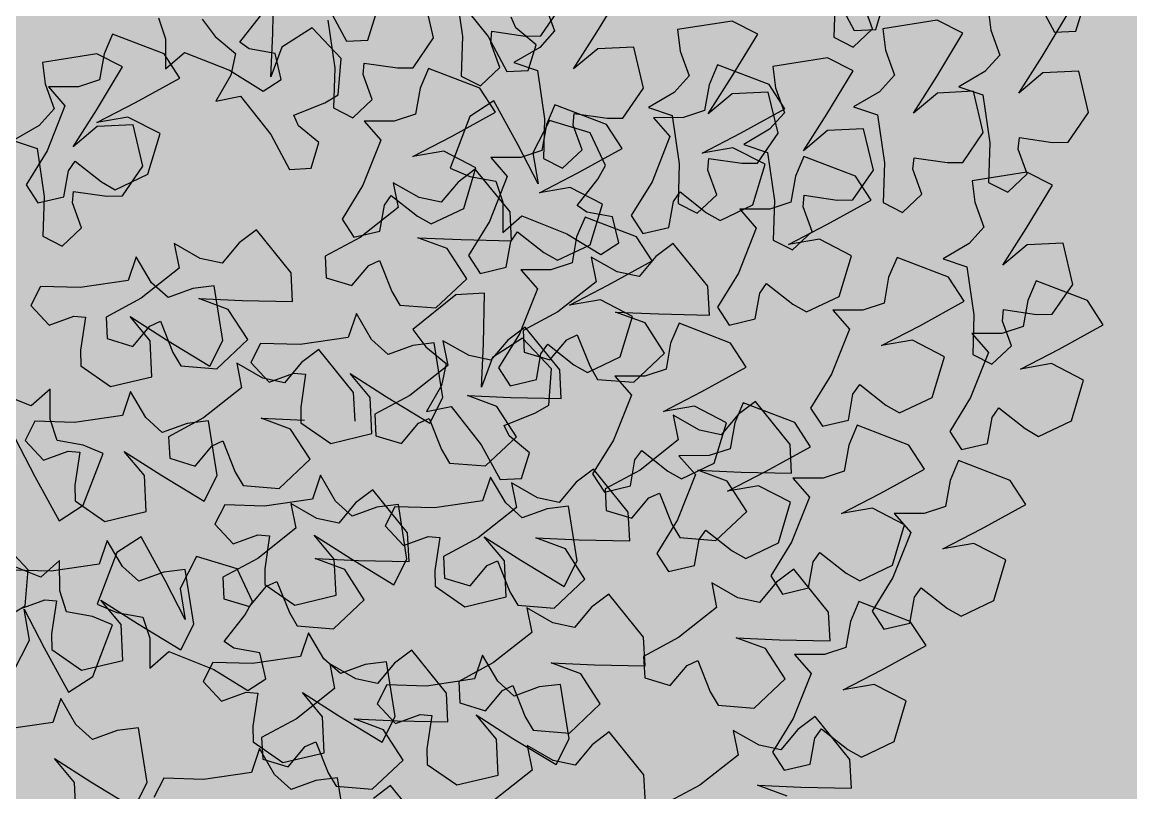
# Model space of a CAD drawing. Header units: millimetres. Extents: x 441061 to 442903, y 4515148 to 4515613.
# Drawn here: x 441838.937 to 441840.905, y 4515568.312 to 4515569.68 of the extents above; entities that cross this region are included whole.
import ezdxf

# ---------------------------------------------------------------- set-up
doc = ezdxf.new("R2010")
doc.units = ezdxf.units.MM
doc.layers.add('01_cesped', color=7, linetype='Continuous', true_color=0x659a66)
doc.layers.add('01_cipres', color=7, linetype='Continuous')
doc.layers.add('ARBOLES2', color=98, linetype='Continuous')

# ---------------------------------------------------------------- blocks, each defined once
blk = doc.blocks.new('A$C7D532128')
at = {"layer": 'ARBOLES2'}
for p, q in [((0.59973, 1.39411), (0.60654, 1.35109)), ((0.81258, 1.38327), (0.81397, 1.35487)), ((0.76688, 1.3749), (0.75657, 1.35466)), ((0.801, 1.35423), (0.76688, 1.3749)), ((0.7436, 1.35146), (0.7513, 1.36658)), ((0.51221, 1.35663), (0.47966, 1.34896)), ((0.53577, 1.34046), (0.51221, 1.35663)), ((0.62346, 1.35317), (0.64301, 1.36028)), ((0.64301, 1.36028), (0.65611, 1.34855)), ((0.47966, 1.34896), (0.48106, 1.32056)), ((0.60654, 1.35109), (0.62346, 1.35317)), ((0.65611, 1.34855), (0.66803, 1.32805)), ((0.67439, 1.34686), (0.71228, 1.35239)), ((0.71228, 1.35239), (0.7436, 1.35146)), ((0.75657, 1.35466), (0.76338, 1.31164)), ((0.82984, 1.33581), (0.801, 1.35423)), ((0.81397, 1.35487), (0.82984, 1.33581)), ((0.2335, 1.34035), (0.22988, 1.31987)), ((0.25406, 1.34515), (0.2335, 1.34035)), ((0.26331, 1.33092), (0.25406, 1.34515)), ((0.43397, 1.34059), (0.42366, 1.32035)), ((0.46809, 1.31992), (0.43397, 1.34059)), ((0.53589, 1.32809), (0.53577, 1.34046)), ((0.64949, 1.33898), (0.61693, 1.33131)), ((0.67304, 1.3228), (0.64949, 1.33898)), ((0.66803, 1.32805), (0.67439, 1.34686)), ((0.19308, 1.3348), (0.1673, 1.32249)), ((0.20386, 1.32873), (0.19308, 1.3348)), ((0.24684, 1.30427), (0.26331, 1.33092)), ((0.61693, 1.33131), (0.61833, 1.30291)), ((0.1673, 1.32249), (0.15766, 1.29046)), ((0.22458, 1.31237), (0.20386, 1.32873)), ((0.53209, 1.30197), (0.53589, 1.32809)), ((0.57124, 1.32294), (0.56093, 1.3027)), ((0.60536, 1.30227), (0.57124, 1.32294)), ((0.67317, 1.31044), (0.67304, 1.3228)), ((0.22988, 1.31987), (0.22458, 1.31237)), ((0.42366, 1.32035), (0.43046, 1.27733)), ((0.49692, 1.3015), (0.46809, 1.31992)), ((0.48106, 1.32056), (0.49692, 1.3015)), ((0.76338, 1.31164), (0.7803, 1.31372)), ((0.7803, 1.31372), (0.79985, 1.32083)), ((0.79985, 1.32083), (0.81295, 1.3091)), ((0.83123, 1.30741), (0.86912, 1.31294)), ((0.23269, 1.26869), (0.24684, 1.30427)), ((0.56079, 1.30823), (0.54123, 1.30112)), ((0.57522, 1.29282), (0.56079, 1.30823)), ((0.66936, 1.28431), (0.67317, 1.31044)), ((0.81295, 1.3091), (0.82487, 1.2886)), ((0.82487, 1.2886), (0.83123, 1.30741)), ((0.54123, 1.30112), (0.53209, 1.30197)), ((0.56093, 1.3027), (0.56773, 1.25968)), ((0.63419, 1.28385), (0.60536, 1.30227)), ((0.61833, 1.30291), (0.63419, 1.28385)), ((0.15766, 1.29046), (0.18295, 1.27747)), ((0.44738, 1.27941), (0.46693, 1.28652)), ((0.46693, 1.28652), (0.48003, 1.27479)), ((0.56752, 1.2777), (0.57522, 1.29282)), ((0.69806, 1.29058), (0.6785, 1.28347)), ((0.7125, 1.27517), (0.69806, 1.29058)), ((0.20739, 1.28168), (0.17702, 1.26592)), ((0.18295, 1.27747), (0.20739, 1.28168)), ((0.43046, 1.27733), (0.44738, 1.27941)), ((0.49832, 1.2731), (0.53621, 1.27864)), ((0.53621, 1.27864), (0.56752, 1.2777)), ((0.6785, 1.28347), (0.66936, 1.28431)), ((0.24579, 1.25377), (0.23269, 1.26869)), ((0.48003, 1.27479), (0.49195, 1.2543)), ((0.49195, 1.2543), (0.49832, 1.2731)), ((0.58465, 1.26176), (0.6042, 1.26887)), ((0.6042, 1.26887), (0.6173, 1.25714)), ((0.70479, 1.26005), (0.7125, 1.27517)), ((0.17702, 1.26592), (0.14206, 1.2467)), ((0.56773, 1.25968), (0.58465, 1.26176)), ((0.63559, 1.25545), (0.67348, 1.26098)), ((0.67348, 1.26098), (0.70479, 1.26005)), ((0.80843, 1.26607), (0.77588, 1.2584)), ((0.83198, 1.2499), (0.80843, 1.26607)), ((0.20537, 1.24822), (0.22208, 1.2537)), ((0.22208, 1.2537), (0.24579, 1.25377)), ((0.6173, 1.25714), (0.62922, 1.23664)), ((0.62922, 1.23664), (0.63559, 1.25545)), ((0.77588, 1.2584), (0.77728, 1.23)), ((0.14206, 1.2467), (0.15444, 1.22765)), ((0.20176, 1.22773), (0.20537, 1.24822)), ((0.73018, 1.25003), (0.71987, 1.22979)), ((0.7643, 1.22936), (0.73018, 1.25003)), ((0.83211, 1.23753), (0.83198, 1.2499)), ((0.17538, 1.23389), (0.15482, 1.22909)), ((0.18463, 1.21966), (0.17538, 1.23389)), ((0.82831, 1.21141), (0.83211, 1.23753)), ((0.15482, 1.22909), (0.1512, 1.20861)), ((0.15444, 1.22765), (0.19509, 1.21204)), ((0.19509, 1.21204), (0.20176, 1.22773)), ((0.71987, 1.22979), (0.72668, 1.18677)), ((0.79314, 1.21094), (0.7643, 1.22936)), ((0.77728, 1.23), (0.79314, 1.21094)), ((0.1144, 1.22354), (0.08862, 1.21123)), ((0.12518, 1.21746), (0.1144, 1.22354)), ((0.1459, 1.20111), (0.12518, 1.21746)), ((0.16816, 1.19301), (0.18463, 1.21966)), ((0.50593, 1.21608), (0.47338, 1.20841)), ((0.52948, 1.19991), (0.50593, 1.21608)), ((0.857, 1.21767), (0.83745, 1.21056)), ((0.86349, 1.22179), (0.85285, 1.2155)), ((0.08862, 1.21123), (0.07898, 1.1792)), ((0.1512, 1.20861), (0.1459, 1.20111)), ((0.47338, 1.20841), (0.47477, 1.18001)), ((0.64018, 1.21476), (0.60763, 1.20709)), ((0.66374, 1.19859), (0.64018, 1.21476)), ((0.83745, 1.21056), (0.82831, 1.21141)), ((0.85285, 1.2155), (0.85062, 1.18702)), ((0.23474, 1.20125), (0.23112, 1.18076)), ((0.2553, 1.20605), (0.23474, 1.20125)), ((0.26455, 1.19181), (0.2553, 1.20605)), ((0.42768, 1.20004), (0.41737, 1.1798)), ((0.4618, 1.17937), (0.42768, 1.20004)), ((0.52961, 1.18754), (0.52948, 1.19991)), ((0.56194, 1.19872), (0.55163, 1.17848)), ((0.59605, 1.17805), (0.56194, 1.19872)), ((0.60763, 1.20709), (0.60903, 1.17869)), ((0.66386, 1.18622), (0.66374, 1.19859)), ((0.15401, 1.15743), (0.16816, 1.19301)), ((0.19432, 1.19569), (0.16854, 1.18338)), ((0.2051, 1.18962), (0.19432, 1.19569)), ((0.24808, 1.16516), (0.26455, 1.19181)), ((0.7436, 1.18885), (0.76315, 1.19596)), ((0.76315, 1.19596), (0.77625, 1.18423)), ((0.16854, 1.18338), (0.1589, 1.15136)), ((0.22582, 1.17327), (0.2051, 1.18962)), ((0.32469, 1.18354), (0.32107, 1.16306)), ((0.34526, 1.18834), (0.32469, 1.18354)), ((0.3545, 1.17411), (0.34526, 1.18834)), ((0.52581, 1.16142), (0.52961, 1.18754)), ((0.66006, 1.1601), (0.66386, 1.18622)), ((0.72668, 1.18677), (0.7436, 1.18885)), ((0.77625, 1.18423), (0.78817, 1.16373)), ((0.78817, 1.16373), (0.79453, 1.18254)), ((0.79453, 1.18254), (0.83243, 1.18807)), ((0.83243, 1.18807), (0.86374, 1.18714)), ((0.85062, 1.18702), (0.87353, 1.16266)), ((0.07898, 1.1792), (0.10428, 1.16621)), ((0.23112, 1.18076), (0.22582, 1.17327)), ((0.28428, 1.17799), (0.25849, 1.16568)), ((0.29505, 1.17192), (0.28428, 1.17799)), ((0.33804, 1.14746), (0.3545, 1.17411)), ((0.41737, 1.1798), (0.42418, 1.13679)), ((0.49063, 1.16095), (0.4618, 1.17937)), ((0.47477, 1.18001), (0.49063, 1.16095)), ((0.55163, 1.17848), (0.55843, 1.13546)), ((0.62489, 1.15963), (0.59605, 1.17805)), ((0.60903, 1.17869), (0.62489, 1.15963)), ((0.12872, 1.17042), (0.09834, 1.15466)), ((0.10428, 1.16621), (0.12872, 1.17042)), ((0.23393, 1.12958), (0.24808, 1.16516)), ((0.25849, 1.16568), (0.24886, 1.13365)), ((0.31577, 1.15556), (0.29505, 1.17192)), ((0.5545, 1.16768), (0.53495, 1.16057)), ((0.56894, 1.15227), (0.5545, 1.16768)), ((0.68875, 1.16636), (0.6692, 1.15925)), ((0.70319, 1.15095), (0.68875, 1.16636)), ((0.16711, 1.14251), (0.15401, 1.15743)), ((0.32107, 1.16306), (0.31577, 1.15556)), ((0.53495, 1.16057), (0.52581, 1.16142)), ((0.6692, 1.15925), (0.66006, 1.1601)), ((0.09834, 1.15466), (0.06339, 1.13544)), ((0.1589, 1.15136), (0.1842, 1.13836)), ((0.32388, 1.11188), (0.33804, 1.14746)), ((0.56123, 1.13715), (0.56894, 1.15227)), ((0.69549, 1.13583), (0.70319, 1.15095)), ((0.79002, 1.14875), (0.75747, 1.14108)), ((0.81357, 1.13257), (0.79002, 1.14875)), ((0.1267, 1.13696), (0.1434, 1.14244)), ((0.1434, 1.14244), (0.16711, 1.14251)), ((0.20864, 1.14257), (0.17826, 1.12681)), ((0.1842, 1.13836), (0.20864, 1.14257)), ((0.42418, 1.13679), (0.44109, 1.13886)), ((0.44109, 1.13886), (0.46064, 1.14597)), ((0.46064, 1.14597), (0.47375, 1.13424)), ((0.49203, 1.13255), (0.52992, 1.13809)), ((0.52992, 1.13809), (0.56123, 1.13715)), ((0.55843, 1.13546), (0.57535, 1.13754)), ((0.57535, 1.13754), (0.5949, 1.14465)), ((0.5949, 1.14465), (0.608, 1.13292)), ((0.75747, 1.14108), (0.75886, 1.11268)), ((0.06339, 1.13544), (0.07576, 1.11639)), ((0.12308, 1.11647), (0.1267, 1.13696)), ((0.24703, 1.11467), (0.23393, 1.12958)), ((0.24886, 1.13365), (0.27415, 1.12066)), ((0.47375, 1.13424), (0.48566, 1.11375)), ((0.48566, 1.11375), (0.49203, 1.13255)), ((0.608, 1.13292), (0.61992, 1.11242)), ((0.61992, 1.11242), (0.62628, 1.13123)), ((0.62628, 1.13123), (0.66418, 1.13676)), ((0.66418, 1.13676), (0.69549, 1.13583)), ((0.71177, 1.13271), (0.70146, 1.11246)), ((0.74589, 1.11204), (0.71177, 1.13271)), ((0.8137, 1.1202), (0.81357, 1.13257)), ((0.17826, 1.12681), (0.14331, 1.1076)), ((0.29859, 1.12487), (0.26822, 1.10911)), ((0.27415, 1.12066), (0.29859, 1.12487)), ((0.37531, 1.12078), (0.3717, 1.10029)), ((0.39588, 1.12558), (0.37531, 1.12078)), ((0.40513, 1.11135), (0.39588, 1.12558)), ((0.8099, 1.09408), (0.8137, 1.1202)), ((0.07576, 1.11639), (0.11642, 1.10078)), ((0.11642, 1.10078), (0.12308, 1.11647)), ((0.20662, 1.10911), (0.22332, 1.11459)), ((0.22332, 1.11459), (0.24703, 1.11467)), ((0.3349, 1.11522), (0.30912, 1.10291)), ((0.33699, 1.09696), (0.32388, 1.11188)), ((0.34567, 1.10915), (0.3349, 1.11522)), ((0.38866, 1.0847), (0.40513, 1.11135)), ((0.46121, 1.11494), (0.45508, 1.09473)), ((0.47816, 1.11583), (0.46121, 1.11494)), ((0.49301, 1.08824), (0.47816, 1.11583)), ((0.70146, 1.11246), (0.70827, 1.06945)), ((0.77473, 1.09362), (0.74589, 1.11204)), ((0.75886, 1.11268), (0.77473, 1.09362)), ((0.14331, 1.1076), (0.15568, 1.08855)), ((0.203, 1.08862), (0.20662, 1.10911)), ((0.26822, 1.10911), (0.23326, 1.08989)), ((0.30912, 1.10291), (0.29948, 1.07089)), ((0.36639, 1.0928), (0.34567, 1.10915)), ((0.29657, 1.09141), (0.31328, 1.09689)), ((0.31328, 1.09689), (0.33699, 1.09696)), ((0.3717, 1.10029), (0.36639, 1.0928)), ((0.45508, 1.09473), (0.47102, 1.08135)), ((0.81904, 1.09324), (0.8099, 1.09408)), ((0.83859, 1.10035), (0.81904, 1.09324)), ((0.85303, 1.08494), (0.83859, 1.10035)), ((0.09357, 1.08722), (0.08995, 1.06673)), ((0.11414, 1.09201), (0.09357, 1.08722)), ((0.12338, 1.07778), (0.11414, 1.09201)), ((0.15568, 1.08855), (0.19634, 1.07294)), ((0.19634, 1.07294), (0.203, 1.08862)), ((0.23326, 1.08989), (0.24563, 1.07085)), ((0.29295, 1.07092), (0.29657, 1.09141)), ((0.51674, 1.05819), (0.49301, 1.08824)), ((0.61184, 1.08722), (0.57929, 1.07955)), ((0.63539, 1.07104), (0.61184, 1.08722)), ((0.84533, 1.06981), (0.85303, 1.08494)), ((0.05316, 1.08166), (0.02737, 1.06935)), ((0.06393, 1.07559), (0.05316, 1.08166)), ((0.10691, 1.05113), (0.12338, 1.07778)), ((0.3745, 1.04911), (0.38866, 1.0847)), ((0.47102, 1.08135), (0.47486, 1.07301)), ((0.57929, 1.07955), (0.58068, 1.05115)), ((0.72519, 1.07152), (0.74474, 1.07863)), ((0.74474, 1.07863), (0.75784, 1.0669)), ((0.02737, 1.06935), (0.01774, 1.03732)), ((0.08465, 1.05923), (0.06393, 1.07559)), ((0.20329, 1.06879), (0.19967, 1.04831)), ((0.22386, 1.07359), (0.20329, 1.06879)), ((0.2331, 1.05936), (0.22386, 1.07359)), ((0.24563, 1.07085), (0.28629, 1.05523)), ((0.28629, 1.05523), (0.29295, 1.07092)), ((0.29948, 1.07089), (0.32477, 1.0579)), ((0.47486, 1.07301), (0.45033, 1.06325)), ((0.53359, 1.07118), (0.52328, 1.05094)), ((0.56771, 1.05051), (0.53359, 1.07118)), ((0.63552, 1.05868), (0.63539, 1.07104)), ((0.70827, 1.06945), (0.72519, 1.07152)), ((0.77612, 1.06522), (0.81401, 1.07075)), ((0.81401, 1.07075), (0.84533, 1.06981)), ((0.08995, 1.06673), (0.08465, 1.05923)), ((0.16288, 1.06324), (0.13709, 1.05093)), ((0.17365, 1.05716), (0.16288, 1.06324)), ((0.21664, 1.03271), (0.2331, 1.05936)), ((0.34921, 1.06211), (0.31884, 1.04634)), ((0.32477, 1.0579), (0.34921, 1.06211)), ((0.45033, 1.06325), (0.43969, 1.05695)), ((0.53621, 1.06209), (0.51674, 1.05819)), ((0.52442, 1.04152), (0.53621, 1.06209)), ((0.63172, 1.03255), (0.63552, 1.05868)), ((0.75784, 1.0669), (0.76976, 1.04641)), ((0.76976, 1.04641), (0.77612, 1.06522)), ((0.09276, 1.01555), (0.10691, 1.05113)), ((0.13709, 1.05093), (0.12746, 1.0189)), ((0.19437, 1.04081), (0.17365, 1.05716)), ((0.43969, 1.05695), (0.43746, 1.02847)), ((0.52328, 1.05094), (0.53009, 1.00792)), ((0.59654, 1.03209), (0.56771, 1.05051)), ((0.58068, 1.05115), (0.59654, 1.03209)), ((0.19967, 1.04831), (0.19437, 1.04081)), ((0.31884, 1.04634), (0.28388, 1.02713)), ((0.38761, 1.0342), (0.3745, 1.04911)), ((0.47009, 1.04174), (0.44953, 1.03694)), ((0.47934, 1.0275), (0.47009, 1.04174)), ((0.48427, 1.01952), (0.49285, 1.04279)), ((0.49285, 1.04279), (0.49131, 1.0086)), ((0.52082, 1.02431), (0.52442, 1.04152)), ((0.78548, 1.04235), (0.75293, 1.03468)), ((0.80904, 1.02617), (0.78548, 1.04235)), ((0.01774, 1.03732), (0.04303, 1.02433)), ((0.20248, 0.99713), (0.21664, 1.03271)), ((0.34719, 1.02864), (0.3639, 1.03412)), ((0.3639, 1.03412), (0.38761, 1.0342)), ((0.44953, 1.03694), (0.44591, 1.01645)), ((0.64086, 1.03171), (0.63172, 1.03255)), ((0.66041, 1.03882), (0.64086, 1.03171)), ((0.67485, 1.02341), (0.66041, 1.03882)), ((0.75293, 1.03468), (0.75433, 1.00628)), ((0.06747, 1.02854), (0.0371, 1.01278)), ((0.04303, 1.02433), (0.06747, 1.02854)), ((0.28388, 1.02713), (0.29626, 1.00808)), ((0.34357, 1.00816), (0.34719, 1.02864)), ((0.40911, 1.03138), (0.38333, 1.01907)), ((0.41989, 1.02531), (0.40911, 1.03138)), ((0.44061, 1.00896), (0.41989, 1.02531)), ((0.43746, 1.02847), (0.46038, 1.00411)), ((0.46287, 1.00086), (0.47934, 1.0275)), ((0.53675, 1.01093), (0.52082, 1.02431)), ((0.70724, 1.02631), (0.69693, 1.00606)), ((0.74135, 1.00564), (0.70724, 1.02631)), ((0.80916, 1.0138), (0.80904, 1.02617)), ((0.10586, 1.00063), (0.09276, 1.01555)), ((0.12746, 1.0189), (0.15275, 1.00591)), ((0.38333, 1.01907), (0.3737, 0.98705)), ((0.44591, 1.01645), (0.44061, 1.00896)), ((0.46038, 1.00411), (0.48427, 1.01952)), ((0.547, 1.01), (0.56655, 1.01711)), ((0.56655, 1.01711), (0.57965, 1.00538)), ((0.66714, 1.00829), (0.67485, 1.02341)), ((0.0371, 1.01278), (0.00214, 0.99357)), ((0.17719, 1.01012), (0.14682, 0.99436)), ((0.15275, 1.00591), (0.17719, 1.01012)), ((0.29626, 1.00808), (0.33691, 0.99247)), ((0.33691, 0.99247), (0.34357, 1.00816)), ((0.49131, 1.0086), (0.49047, 0.96872)), ((0.53009, 1.00792), (0.547, 1.01)), ((0.547, 0.99732), (0.53675, 1.01093)), ((0.59794, 1.00369), (0.63583, 1.00922)), ((0.63583, 1.00922), (0.66714, 1.00829)), ((0.75433, 1.00628), (0.77019, 0.98722)), ((0.80536, 0.98768), (0.80916, 1.0138)), ((0.06545, 0.99508), (0.08216, 1.00056)), ((0.08216, 1.00056), (0.10586, 1.00063)), ((0.44872, 0.96527), (0.46287, 1.00086)), ((0.57965, 1.00538), (0.59157, 0.98488)), ((0.59157, 0.98488), (0.59794, 1.00369)), ((0.69693, 1.00606), (0.70373, 0.96305)), ((0.77019, 0.98722), (0.74135, 1.00564)), ((0.00214, 0.99357), (0.01451, 0.97452)), ((0.06183, 0.97459), (0.06545, 0.99508)), ((0.14682, 0.99436), (0.11186, 0.97514)), ((0.21559, 0.98221), (0.20248, 0.99713)), ((0.27677, 0.98908), (0.27315, 0.9686)), ((0.29733, 0.99388), (0.27677, 0.98908)), ((0.30658, 0.97965), (0.29733, 0.99388)), ((0.51316, 0.96991), (0.547, 0.99732)), ((0.83405, 0.99395), (0.8145, 0.98684)), ((0.84849, 0.97854), (0.83405, 0.99395)), ((0.17517, 0.97666), (0.19188, 0.98214)), ((0.19188, 0.98214), (0.21559, 0.98221)), ((0.23635, 0.98353), (0.21057, 0.97122)), ((0.24713, 0.97746), (0.23635, 0.98353)), ((0.3737, 0.98705), (0.39899, 0.97406)), ((0.8145, 0.98684), (0.80536, 0.98768)), ((0.01451, 0.97452), (0.05517, 0.9589)), ((0.05517, 0.9589), (0.06183, 0.97459)), ((0.11186, 0.97514), (0.12424, 0.95609)), ((0.17155, 0.95617), (0.17517, 0.97666)), ((0.21057, 0.97122), (0.20093, 0.93919)), ((0.26785, 0.9611), (0.24713, 0.97746)), ((0.29011, 0.953), (0.30658, 0.97965)), ((0.42343, 0.97827), (0.39306, 0.9625)), ((0.39899, 0.97406), (0.42343, 0.97827)), ((0.72065, 0.96512), (0.7402, 0.97223)), ((0.7402, 0.97223), (0.7533, 0.9605)), ((0.84079, 0.96341), (0.84849, 0.97854)), ((0.27315, 0.9686), (0.26785, 0.9611)), ((0.39306, 0.9625), (0.3581, 0.94329)), ((0.46182, 0.95036), (0.44872, 0.96527)), ((0.49047, 0.96872), (0.51316, 0.96991)), ((0.70373, 0.96305), (0.72065, 0.96512)), ((0.77158, 0.95882), (0.80948, 0.96435)), ((0.80948, 0.96435), (0.84079, 0.96341)), ((0.12424, 0.95609), (0.16489, 0.94048)), ((0.16489, 0.94048), (0.17155, 0.95617)), ((0.7533, 0.9605), (0.76522, 0.94001)), ((0.76522, 0.94001), (0.77158, 0.95882)), ((0.27596, 0.91742), (0.29011, 0.953)), ((0.42141, 0.9448), (0.43812, 0.95028)), ((0.43812, 0.95028), (0.46182, 0.95036)), ((0.4733, 0.94832), (0.46968, 0.92783)), ((0.49386, 0.95312), (0.4733, 0.94832)), ((0.50311, 0.93888), (0.49386, 0.95312)), ((0.20093, 0.93919), (0.22623, 0.9262)), ((0.3581, 0.94329), (0.37047, 0.92424)), ((0.43288, 0.94276), (0.4071, 0.93045)), ((0.41779, 0.92432), (0.42141, 0.9448)), ((0.44366, 0.93669), (0.43288, 0.94276)), ((0.46438, 0.92033), (0.44366, 0.93669)), ((0.48664, 0.91223), (0.50311, 0.93888)), ((0.25067, 0.93041), (0.22029, 0.91465)), ((0.22623, 0.9262), (0.25067, 0.93041)), ((0.4071, 0.93045), (0.39746, 0.89843)), ((0.46968, 0.92783), (0.46438, 0.92033)), ((0.36549, 0.92166), (0.34492, 0.91686)), ((0.37473, 0.90742), (0.36549, 0.92166)), ((0.37047, 0.92424), (0.41113, 0.90863)), ((0.41113, 0.90863), (0.41779, 0.92432)), ((0.57309, 0.91968), (0.56947, 0.89919)), ((0.59365, 0.92448), (0.57309, 0.91968)), ((0.6029, 0.91024), (0.59365, 0.92448)), ((0.22029, 0.91465), (0.18534, 0.89543)), ((0.28906, 0.9025), (0.27596, 0.91742)), ((0.30451, 0.9113), (0.27872, 0.89899)), ((0.31528, 0.90523), (0.30451, 0.9113)), ((0.34492, 0.91686), (0.3413, 0.89637)), ((0.47249, 0.87665), (0.48664, 0.91223)), ((0.53267, 0.91412), (0.50689, 0.90181)), ((0.54344, 0.90805), (0.53267, 0.91412)), ((0.58643, 0.88359), (0.6029, 0.91024)), ((0.24865, 0.89695), (0.26535, 0.90243)), ((0.26535, 0.90243), (0.28906, 0.9025)), ((0.336, 0.88887), (0.31528, 0.90523)), ((0.35826, 0.88077), (0.37473, 0.90742)), ((0.50689, 0.90181), (0.49725, 0.86979)), ((0.56417, 0.8917), (0.54344, 0.90805)), ((0.18534, 0.89543), (0.19771, 0.87639)), ((0.24503, 0.87646), (0.24865, 0.89695)), ((0.27872, 0.89899), (0.26909, 0.86697)), ((0.3413, 0.89637), (0.336, 0.88887)), ((0.39746, 0.89843), (0.42276, 0.88543)), ((0.56947, 0.89919), (0.56417, 0.8917)), ((0.82235, 0.89263), (0.81873, 0.87214)), ((0.84292, 0.89743), (0.82235, 0.89263)), ((0.85216, 0.8832), (0.84292, 0.89743)), ((0.44719, 0.88964), (0.41682, 0.87388)), ((0.42276, 0.88543), (0.44719, 0.88964)), ((0.78194, 0.88708), (0.75615, 0.87477)), ((0.79271, 0.881), (0.78194, 0.88708)), ((0.19771, 0.87639), (0.23837, 0.86077)), ((0.23837, 0.86077), (0.24503, 0.87646)), ((0.34411, 0.84519), (0.35826, 0.88077)), ((0.48559, 0.86173), (0.47249, 0.87665)), ((0.57227, 0.84801), (0.58643, 0.88359)), ((0.81343, 0.86465), (0.79271, 0.881)), ((0.8357, 0.85655), (0.85216, 0.8832)), ((0.26909, 0.86697), (0.29438, 0.85397)), ((0.41682, 0.87388), (0.38187, 0.85467)), ((0.49725, 0.86979), (0.52254, 0.85679)), ((0.62736, 0.87016), (0.62124, 0.84995)), ((0.64431, 0.87105), (0.62736, 0.87016)), ((0.65916, 0.84346), (0.64431, 0.87105)), ((0.75615, 0.87477), (0.74652, 0.84274)), ((0.81873, 0.87214), (0.81343, 0.86465)), ((0.31882, 0.85818), (0.28845, 0.84242)), ((0.29438, 0.85397), (0.31882, 0.85818)), ((0.44518, 0.85618), (0.46188, 0.86166)), ((0.46188, 0.86166), (0.48559, 0.86173)), ((0.54698, 0.861), (0.51661, 0.84524)), ((0.52254, 0.85679), (0.54698, 0.861)), ((0.38187, 0.85467), (0.39424, 0.83562)), ((0.44156, 0.83569), (0.44518, 0.85618)), ((0.62124, 0.84995), (0.63717, 0.83657)), ((0.82154, 0.82097), (0.8357, 0.85655)), ((0.28845, 0.84242), (0.25349, 0.82321)), ((0.35721, 0.83027), (0.34411, 0.84519)), ((0.51661, 0.84524), (0.48165, 0.82603)), ((0.58538, 0.83309), (0.57227, 0.84801)), ((0.6829, 0.81341), (0.65916, 0.84346)), ((0.74652, 0.84274), (0.77181, 0.82975)), ((0.39424, 0.83562), (0.43489, 0.82)), ((0.43489, 0.82), (0.44156, 0.83569)), ((0.54496, 0.82754), (0.56167, 0.83302)), ((0.56167, 0.83302), (0.58538, 0.83309)), ((0.63717, 0.83657), (0.64101, 0.82823)), ((0.79625, 0.83396), (0.76588, 0.8182)), ((0.77181, 0.82975), (0.79625, 0.83396)), ((0.25349, 0.82321), (0.26586, 0.80416)), ((0.31318, 0.80423), (0.3168, 0.82472)), ((0.3168, 0.82472), (0.33351, 0.8302)), ((0.33351, 0.8302), (0.35721, 0.83027)), ((0.48165, 0.82603), (0.49403, 0.80698)), ((0.54135, 0.80705), (0.54496, 0.82754)), ((0.64101, 0.82823), (0.61649, 0.81846)), ((0.61649, 0.81846), (0.60584, 0.81217)), ((0.70237, 0.8173), (0.6829, 0.81341)), ((0.69058, 0.79673), (0.70237, 0.8173)), ((0.76588, 0.8182), (0.73092, 0.79898)), ((0.83465, 0.80605), (0.82154, 0.82097)), ((0.49403, 0.80698), (0.53468, 0.79137)), ((0.53468, 0.79137), (0.54135, 0.80705)), ((0.60584, 0.81217), (0.60361, 0.78369)), ((0.79423, 0.80049), (0.81094, 0.80597)), ((0.81094, 0.80597), (0.83465, 0.80605)), ((0.26586, 0.80416), (0.30652, 0.78855)), ((0.30652, 0.78855), (0.31318, 0.80423)), ((0.65042, 0.77474), (0.659, 0.79801)), ((0.659, 0.79801), (0.65746, 0.76382)), ((0.68697, 0.77953), (0.69058, 0.79673)), ((0.73092, 0.79898), (0.7433, 0.77993)), ((0.79061, 0.78001), (0.79423, 0.80049)), ((0.45588, 0.79296), (0.44976, 0.77275)), ((0.47283, 0.79385), (0.45588, 0.79296)), ((0.48768, 0.76626), (0.47283, 0.79385)), ((0.60361, 0.78369), (0.62653, 0.75933)), ((0.7029, 0.76615), (0.68697, 0.77953)), ((0.7433, 0.77993), (0.78395, 0.76432)), ((0.78395, 0.76432), (0.79061, 0.78001)), ((0.44976, 0.77275), (0.46569, 0.75937)), ((0.59936, 0.77001), (0.58241, 0.76912)), ((0.61421, 0.74242), (0.59936, 0.77001)), ((0.62653, 0.75933), (0.65042, 0.77474)), ((0.02375, 0.7619), (0.01763, 0.74169)), ((0.0407, 0.76279), (0.02375, 0.7619)), ((0.05555, 0.73521), (0.0407, 0.76279)), ((0.19865, 0.76155), (0.1817, 0.76066)), ((0.2135, 0.73396), (0.19865, 0.76155)), ((0.51142, 0.73622), (0.48768, 0.76626)), ((0.58241, 0.76912), (0.57629, 0.74891)), ((0.65746, 0.76382), (0.65662, 0.72394)), ((0.71316, 0.75254), (0.7029, 0.76615)), ((0.1817, 0.76066), (0.17557, 0.74045)), ((0.46569, 0.75937), (0.46953, 0.75103))]:
    blk.add_line(p, q, dxfattribs=at)
at = {"layer": 'ARBOLES2', "color": 96}
for p, q in [((0.53714, 1.39091), (0.56454, 1.35706)), ((0.25173, 1.36555), (0.27499, 1.35698)), ((0.32045, 1.35682), (0.34804, 1.37166)), ((0.36341, 1.37137), (0.36461, 1.34868)), ((0.45288, 1.3451), (0.48293, 1.36883)), ((0.56454, 1.35706), (0.57815, 1.36732)), ((0.20093, 1.35935), (0.20212, 1.33667)), ((0.24081, 1.35851), (0.20093, 1.35935)), ((0.27499, 1.35698), (0.24081, 1.35851)), ((0.2904, 1.33308), (0.32045, 1.35682)), ((0.57902, 1.36), (0.55467, 1.33709)), ((0.60751, 1.35777), (0.57902, 1.36)), ((0.6138, 1.34713), (0.60751, 1.35777)), ((0.36461, 1.34868), (0.39201, 1.31483)), ((0.40562, 1.32509), (0.419, 1.34102)), ((0.419, 1.34102), (0.43621, 1.33741)), ((0.45678, 1.32563), (0.45288, 1.3451)), ((0.62357, 1.3226), (0.6138, 1.34713)), ((0.64529, 1.34238), (0.63191, 1.32644)), ((0.6655, 1.33625), (0.64529, 1.34238)), ((0.20212, 1.33667), (0.22952, 1.30282)), ((0.29429, 1.31361), (0.2904, 1.33308)), ((0.43621, 1.33741), (0.45678, 1.32563)), ((0.55467, 1.33709), (0.57008, 1.31319)), ((0.66639, 1.3193), (0.6655, 1.33625)), ((0.24314, 1.31307), (0.25651, 1.32901)), ((0.25651, 1.32901), (0.27372, 1.3254)), ((0.27372, 1.3254), (0.29429, 1.31361)), ((0.39201, 1.31483), (0.40562, 1.32509)), ((0.63191, 1.32644), (0.62357, 1.3226)), ((0.22952, 1.30282), (0.24314, 1.31307)), ((0.42347, 1.31575), (0.39911, 1.29283)), ((0.45195, 1.31352), (0.42347, 1.31575)), ((0.45825, 1.30287), (0.45195, 1.31352)), ((0.57008, 1.31319), (0.59334, 1.30461)), ((0.6388, 1.30445), (0.66639, 1.3193)), ((0.51928, 1.30699), (0.52047, 1.2843)), ((0.55916, 1.30615), (0.51928, 1.30699)), ((0.59334, 1.30461), (0.55916, 1.30615)), ((0.60875, 1.28072), (0.6388, 1.30445)), ((0.27756, 1.29599), (0.2532, 1.27307)), ((0.30604, 1.29376), (0.27756, 1.29599)), ((0.46802, 1.27835), (0.45825, 1.30287)), ((0.48973, 1.29812), (0.47636, 1.28219)), ((0.50994, 1.292), (0.48973, 1.29812)), ((0.31233, 1.28311), (0.30604, 1.29376)), ((0.39911, 1.29283), (0.41452, 1.26893)), ((0.51083, 1.27504), (0.50994, 1.292)), ((0.3221, 1.25859), (0.31233, 1.28311)), ((0.34382, 1.27836), (0.33044, 1.26243)), ((0.36403, 1.27223), (0.34382, 1.27836)), ((0.47636, 1.28219), (0.46802, 1.27835)), ((0.52047, 1.2843), (0.54787, 1.25046)), ((0.61264, 1.26125), (0.60875, 1.28072)), ((0.67731, 1.28216), (0.66307, 1.27291)), ((0.70395, 1.26569), (0.67731, 1.28216)), ((0.81868, 1.28344), (0.79963, 1.27107)), ((0.83789, 1.24848), (0.81868, 1.28344)), ((0.2532, 1.27307), (0.26861, 1.24917)), ((0.36492, 1.25528), (0.36403, 1.27223)), ((0.41452, 1.26893), (0.43779, 1.26036)), ((0.48325, 1.2602), (0.51083, 1.27504)), ((0.56149, 1.26071), (0.57486, 1.27664)), ((0.57486, 1.27664), (0.59207, 1.27304)), ((0.59207, 1.27304), (0.61264, 1.26125)), ((0.66307, 1.27291), (0.66787, 1.25234)), ((0.79963, 1.27107), (0.78401, 1.23041)), ((0.33044, 1.26243), (0.3221, 1.25859)), ((0.36373, 1.26273), (0.36492, 1.24005)), ((0.40361, 1.26189), (0.36373, 1.26273)), ((0.43779, 1.26036), (0.40361, 1.26189)), ((0.4532, 1.23646), (0.48325, 1.2602)), ((0.54787, 1.25046), (0.56149, 1.26071)), ((0.73954, 1.25153), (0.70395, 1.26569)), ((0.75445, 1.26464), (0.73954, 1.25153)), ((0.75453, 1.24093), (0.75445, 1.26464)), ((0.86243, 1.26784), (0.84944, 1.24255)), ((0.33733, 1.24044), (0.36492, 1.25528)), ((0.66787, 1.25234), (0.68836, 1.24873)), ((0.21781, 1.24297), (0.219, 1.22029)), ((0.25769, 1.24213), (0.21781, 1.24297)), ((0.26861, 1.24917), (0.29188, 1.2406)), ((0.69585, 1.24342), (0.6795, 1.2227)), ((0.68836, 1.24873), (0.69585, 1.24342)), ((0.85365, 1.21811), (0.83789, 1.24848)), ((0.84944, 1.24255), (0.85365, 1.21811)), ((0.29188, 1.2406), (0.25769, 1.24213)), ((0.30728, 1.2167), (0.33733, 1.24044)), ((0.36492, 1.24005), (0.39232, 1.2062)), ((0.45709, 1.21699), (0.4532, 1.23646)), ((0.76001, 1.22422), (0.75453, 1.24093)), ((0.40593, 1.21646), (0.41931, 1.23239)), ((0.41931, 1.23239), (0.43652, 1.22878)), ((0.43652, 1.22878), (0.45709, 1.21699)), ((0.60968, 1.23352), (0.58532, 1.2106)), ((0.63816, 1.23129), (0.60968, 1.23352)), ((0.64445, 1.22064), (0.63816, 1.23129)), ((0.72655, 1.22624), (0.74231, 1.19587)), ((0.73075, 1.2018), (0.72655, 1.22624)), ((0.78401, 1.23041), (0.7997, 1.22375)), ((0.219, 1.22029), (0.24641, 1.18644)), ((0.31117, 1.19723), (0.30728, 1.2167)), ((0.39232, 1.2062), (0.40593, 1.21646)), ((0.43557, 1.21718), (0.41121, 1.19427)), ((0.46405, 1.21495), (0.43557, 1.21718)), ((0.65422, 1.19612), (0.64445, 1.22064)), ((0.6795, 1.2227), (0.67343, 1.21193)), ((0.7805, 1.2206), (0.76001, 1.22422)), ((0.79618, 1.21394), (0.7805, 1.2206)), ((0.7997, 1.22375), (0.82019, 1.22013)), ((0.82019, 1.22013), (0.82567, 1.20342)), ((0.26002, 1.19669), (0.2734, 1.21263)), ((0.2734, 1.21263), (0.2906, 1.20902)), ((0.2906, 1.20902), (0.31117, 1.19723)), ((0.47035, 1.20431), (0.46405, 1.21495)), ((0.58532, 1.2106), (0.60073, 1.1867)), ((0.67594, 1.21589), (0.66256, 1.19996)), ((0.67343, 1.21193), (0.68574, 1.18615)), ((0.69615, 1.20976), (0.67594, 1.21589)), ((0.69704, 1.19281), (0.69615, 1.20976)), ((0.78057, 1.17329), (0.79618, 1.21394)), ((0.48012, 1.17978), (0.47035, 1.20431)), ((0.50183, 1.19956), (0.48845, 1.18362)), ((0.52204, 1.19343), (0.50183, 1.19956)), ((0.66256, 1.19996), (0.65422, 1.19612)), ((0.71776, 1.17651), (0.73075, 1.2018)), ((0.82567, 1.20342), (0.82574, 1.17971)), ((0.24641, 1.18644), (0.26002, 1.19669)), ((0.41121, 1.19427), (0.42662, 1.17037)), ((0.52293, 1.17648), (0.52204, 1.19343)), ((0.66945, 1.17797), (0.69704, 1.19281)), ((0.74231, 1.19587), (0.76152, 1.16091)), ((0.82574, 1.17971), (0.84066, 1.19282)), ((0.84066, 1.19282), (0.87624, 1.17867)), ((0.48845, 1.18362), (0.48012, 1.17978)), ((0.60073, 1.1867), (0.624, 1.17813)), ((0.68574, 1.18615), (0.71776, 1.17651)), ((0.49535, 1.16163), (0.52293, 1.17648)), ((0.54993, 1.1805), (0.55112, 1.15782)), ((0.58981, 1.17966), (0.54993, 1.1805)), ((0.624, 1.17813), (0.58981, 1.17966)), ((0.6394, 1.15423), (0.66945, 1.17797)), ((0.76152, 1.16091), (0.78057, 1.17329)), ((0.30786, 1.16384), (0.28351, 1.14092)), ((0.33635, 1.1616), (0.30786, 1.16384)), ((0.37583, 1.16417), (0.37702, 1.14148)), ((0.41571, 1.16333), (0.37583, 1.16417)), ((0.42662, 1.17037), (0.44989, 1.16179)), ((0.34264, 1.15096), (0.33635, 1.1616)), ((0.44989, 1.16179), (0.41571, 1.16333)), ((0.4653, 1.1379), (0.49535, 1.16163)), ((0.55112, 1.15782), (0.57853, 1.12397)), ((0.35241, 1.12643), (0.34264, 1.15096)), ((0.37413, 1.14621), (0.36075, 1.13028)), ((0.39434, 1.14008), (0.37413, 1.14621)), ((0.59214, 1.13422), (0.60552, 1.15016)), ((0.60552, 1.15016), (0.62272, 1.14655)), ((0.62272, 1.14655), (0.64329, 1.13476)), ((0.64329, 1.13476), (0.6394, 1.15423)), ((0.82614, 1.14825), (0.80709, 1.13587)), ((0.84535, 1.11329), (0.82614, 1.14825)), ((0.28351, 1.14092), (0.29891, 1.11702)), ((0.37702, 1.14148), (0.40442, 1.10764)), ((0.39523, 1.12313), (0.39434, 1.14008)), ((0.46919, 1.11843), (0.4653, 1.1379)), ((0.36075, 1.13028), (0.35241, 1.12643)), ((0.41803, 1.11789), (0.43141, 1.13382)), ((0.43141, 1.13382), (0.44862, 1.13022)), ((0.44862, 1.13022), (0.46919, 1.11843)), ((0.57853, 1.12397), (0.59214, 1.13422)), ((0.80709, 1.13587), (0.79148, 1.09522)), ((0.36764, 1.10829), (0.39523, 1.12313)), ((0.65239, 1.1227), (0.62804, 1.09979)), ((0.68088, 1.12047), (0.65239, 1.1227)), ((0.68717, 1.10983), (0.68088, 1.12047)), ((0.29891, 1.11702), (0.32218, 1.10845)), ((0.40442, 1.10764), (0.41803, 1.11789)), ((0.86112, 1.08292), (0.84535, 1.11329)), ((0.24812, 1.11082), (0.24931, 1.08814)), ((0.288, 1.10998), (0.24812, 1.11082)), ((0.32218, 1.10845), (0.288, 1.10998)), ((0.33759, 1.08455), (0.36764, 1.10829)), ((0.48962, 1.10496), (0.46527, 1.08204)), ((0.51811, 1.10272), (0.48962, 1.10496)), ((0.5244, 1.09208), (0.51811, 1.10272)), ((0.69694, 1.0853), (0.68717, 1.10983)), ((0.71866, 1.10508), (0.70528, 1.08914)), ((0.73887, 1.09895), (0.71866, 1.10508)), ((0.62804, 1.09979), (0.64344, 1.07589)), ((0.73976, 1.082), (0.73887, 1.09895)), ((0.79148, 1.09522), (0.80717, 1.08855)), ((0.24931, 1.08814), (0.27671, 1.05429)), ((0.53417, 1.06756), (0.5244, 1.09208)), ((0.55589, 1.08733), (0.54251, 1.0714)), ((0.5761, 1.0812), (0.55589, 1.08733)), ((0.70528, 1.08914), (0.69694, 1.0853)), ((0.80717, 1.08855), (0.82765, 1.08494)), ((0.82765, 1.08494), (0.83313, 1.06823)), ((0.29033, 1.06454), (0.3037, 1.08047)), ((0.3037, 1.08047), (0.32091, 1.07687)), ((0.32091, 1.07687), (0.34148, 1.06508)), ((0.34148, 1.06508), (0.33759, 1.08455)), ((0.46527, 1.08204), (0.48067, 1.05814)), ((0.57699, 1.06425), (0.5761, 1.0812)), ((0.71217, 1.06716), (0.73976, 1.082)), ((0.54251, 1.0714), (0.53417, 1.06756)), ((0.59265, 1.06969), (0.59384, 1.04701)), ((0.66671, 1.06732), (0.63253, 1.06885)), ((0.64344, 1.07589), (0.66671, 1.06732)), ((0.83313, 1.06823), (0.83321, 1.04452)), ((0.27671, 1.05429), (0.29033, 1.06454)), ((0.5494, 1.04941), (0.57699, 1.06425)), ((0.68212, 1.04342), (0.71217, 1.06716)), ((0.42988, 1.05194), (0.43107, 1.02926)), ((0.46976, 1.0511), (0.42988, 1.05194)), ((0.50394, 1.04957), (0.46976, 1.0511)), ((0.48067, 1.05814), (0.50394, 1.04957)), ((0.83321, 1.04452), (0.84812, 1.05763)), ((0.84812, 1.05763), (0.88371, 1.04347)), ((0.51935, 1.02567), (0.5494, 1.04941)), ((0.59384, 1.04701), (0.62124, 1.01316)), ((0.68601, 1.02395), (0.68212, 1.04342)), ((0.37269, 1.03897), (0.34834, 1.01605)), ((0.40118, 1.03674), (0.37269, 1.03897)), ((0.40747, 1.0261), (0.40118, 1.03674)), ((0.63486, 1.02341), (0.64823, 1.03934)), ((0.64823, 1.03934), (0.66544, 1.03574)), ((0.66544, 1.03574), (0.68601, 1.02395)), ((0.09003, 1.02482), (0.07462, 1.01038)), ((0.10516, 1.01712), (0.09003, 1.02482)), ((0.41724, 1.00157), (0.40747, 1.0261)), ((0.43107, 1.02926), (0.45847, 0.99541)), ((0.52324, 1.0062), (0.51935, 1.02567)), ((0.70166, 1.02829), (0.67731, 1.00537)), ((0.73015, 1.02606), (0.70166, 1.02829)), ((0.73644, 1.01541), (0.73015, 1.02606)), ((0.10422, 0.9858), (0.10516, 1.01712)), ((0.34834, 1.01605), (0.36375, 0.99216)), ((0.43896, 1.02135), (0.42558, 1.00541)), ((0.45917, 1.01522), (0.43896, 1.02135)), ((0.46006, 0.99827), (0.45917, 1.01522)), ((0.47209, 1.00566), (0.48546, 1.0216)), ((0.48546, 1.0216), (0.50267, 1.01799)), ((0.50267, 1.01799), (0.52324, 1.0062)), ((0.62124, 1.01316), (0.63486, 1.02341)), ((0.74621, 0.99089), (0.73644, 1.01541)), ((0.07462, 1.01038), (0.08173, 0.99083)), ((0.76793, 1.01066), (0.75455, 0.99473)), ((0.78814, 1.00454), (0.76793, 1.01066)), ((0.42558, 1.00541), (0.41724, 1.00157)), ((0.43247, 0.98342), (0.46006, 0.99827)), ((0.45847, 0.99541), (0.47209, 1.00566)), ((0.67731, 1.00537), (0.69272, 0.98148)), ((0.78903, 0.98759), (0.78814, 1.00454)), ((0.08173, 0.99083), (0.08089, 0.98169)), ((0.36375, 0.99216), (0.38701, 0.98358)), ((0.75455, 0.99473), (0.74621, 0.99089)), ((0.0424, 0.98536), (0.02623, 0.96181)), ((0.05477, 0.98549), (0.0424, 0.98536)), ((0.08089, 0.98169), (0.05477, 0.98549)), ((0.10976, 0.94791), (0.10422, 0.9858)), ((0.31295, 0.98596), (0.31414, 0.96327)), ((0.35283, 0.98512), (0.31295, 0.98596)), ((0.38701, 0.98358), (0.35283, 0.98512)), ((0.40242, 0.95969), (0.43247, 0.98342)), ((0.52885, 0.98033), (0.50449, 0.95741)), ((0.55733, 0.9781), (0.52885, 0.98033)), ((0.69272, 0.98148), (0.71598, 0.9729)), ((0.76144, 0.97274), (0.78903, 0.98759)), ((0.56363, 0.96745), (0.55733, 0.9781)), ((0.64192, 0.97528), (0.64311, 0.95259)), ((0.6818, 0.97444), (0.64192, 0.97528)), ((0.71598, 0.9729), (0.6818, 0.97444)), ((0.73139, 0.949), (0.76144, 0.97274)), ((0.31414, 0.96327), (0.34154, 0.92943)), ((0.57339, 0.94293), (0.56363, 0.96745)), ((0.59511, 0.9627), (0.58173, 0.94677)), ((0.61532, 0.95658), (0.59511, 0.9627)), ((0.02623, 0.96181), (0.0339, 0.92926)), ((0.35516, 0.93968), (0.36853, 0.95561)), ((0.36853, 0.95561), (0.38574, 0.95201)), ((0.40631, 0.94022), (0.40242, 0.95969)), ((0.50449, 0.95741), (0.5199, 0.93351)), ((0.61621, 0.93962), (0.61532, 0.95658)), ((0.0623, 0.93065), (0.08136, 0.94652)), ((0.08136, 0.94652), (0.06294, 0.91768)), ((0.12856, 0.94154), (0.10976, 0.94791)), ((0.38574, 0.95201), (0.40631, 0.94022)), ((0.58173, 0.94677), (0.57339, 0.94293)), ((0.64311, 0.95259), (0.67051, 0.91874)), ((0.68413, 0.929), (0.6975, 0.94493)), ((0.6975, 0.94493), (0.71471, 0.94132)), ((0.73528, 0.92953), (0.73139, 0.949)), ((0.10807, 0.92963), (0.12856, 0.94154)), ((0.34154, 0.92943), (0.35516, 0.93968)), ((0.39877, 0.93827), (0.38454, 0.92902)), ((0.42542, 0.9218), (0.39877, 0.93827)), ((0.58862, 0.92478), (0.61621, 0.93962)), ((0.71471, 0.94132), (0.73528, 0.92953)), ((0.0339, 0.92926), (0.0623, 0.93065)), ((0.09634, 0.91653), (0.10807, 0.92963)), ((0.24742, 0.93462), (0.23201, 0.92018)), ((0.26254, 0.92691), (0.24742, 0.93462)), ((0.38454, 0.92902), (0.38934, 0.90846)), ((0.5199, 0.93351), (0.54317, 0.92494)), ((0.67051, 0.91874), (0.68413, 0.929)), ((0.82386, 0.93151), (0.80845, 0.91707)), ((0.83899, 0.9238), (0.82386, 0.93151)), ((0.23201, 0.92018), (0.23912, 0.90063)), ((0.2616, 0.8956), (0.26254, 0.92691)), ((0.461, 0.90765), (0.42542, 0.9218)), ((0.47592, 0.92075), (0.461, 0.90765)), ((0.4691, 0.92731), (0.47029, 0.90463)), ((0.50898, 0.92647), (0.4691, 0.92731)), ((0.476, 0.89704), (0.47592, 0.92075)), ((0.54317, 0.92494), (0.50898, 0.92647)), ((0.55857, 0.90104), (0.58862, 0.92478)), ((0.83805, 0.89249), (0.83899, 0.9238)), ((0.06294, 0.91768), (0.04227, 0.88356)), ((0.10345, 0.89697), (0.09634, 0.91653)), ((0.80845, 0.91707), (0.81556, 0.89752)), ((0.16066, 0.90497), (0.14525, 0.89053)), ((0.17579, 0.89727), (0.16066, 0.90497)), ((0.32264, 0.90557), (0.30723, 0.89113)), ((0.33776, 0.89787), (0.32264, 0.90557)), ((0.38934, 0.90846), (0.40982, 0.90484)), ((0.40982, 0.90484), (0.41732, 0.89954)), ((0.47029, 0.90463), (0.4977, 0.87078)), ((0.10552, 0.88006), (0.10345, 0.89697)), ((0.17485, 0.86595), (0.17579, 0.89727)), ((0.19978, 0.89516), (0.18361, 0.87161)), ((0.21215, 0.89529), (0.19978, 0.89516)), ((0.23827, 0.89148), (0.21215, 0.89529)), ((0.23912, 0.90063), (0.23827, 0.89148)), ((0.26714, 0.85771), (0.2616, 0.8956)), ((0.33683, 0.86656), (0.33776, 0.89787)), ((0.41732, 0.89954), (0.40097, 0.87882)), ((0.48148, 0.88034), (0.476, 0.89704)), ((0.51131, 0.88104), (0.52469, 0.89697)), ((0.52469, 0.89697), (0.5419, 0.89336)), ((0.5419, 0.89336), (0.56246, 0.88157)), ((0.56246, 0.88157), (0.55857, 0.90104)), ((0.81556, 0.89752), (0.81472, 0.88838)), ((0.84358, 0.8546), (0.83805, 0.89249)), ((0.07753, 0.88913), (0.06212, 0.87469)), ((0.09265, 0.88142), (0.07753, 0.88913)), ((0.14525, 0.89053), (0.15236, 0.87098)), ((0.30723, 0.89113), (0.31434, 0.87158)), ((0.77623, 0.89205), (0.76005, 0.8685)), ((0.7886, 0.89218), (0.77623, 0.89205)), ((0.81472, 0.88838), (0.7886, 0.89218)), ((0.04227, 0.88356), (0.06251, 0.87325)), ((0.06251, 0.87325), (0.10552, 0.88006)), ((0.09172, 0.85011), (0.09265, 0.88142)), ((0.40097, 0.87882), (0.39489, 0.86804)), ((0.44801, 0.88236), (0.46377, 0.85198)), ((0.45222, 0.85792), (0.44801, 0.88236)), ((0.50196, 0.87672), (0.48148, 0.88034)), ((0.4977, 0.87078), (0.51131, 0.88104)), ((0.51765, 0.87006), (0.50196, 0.87672)), ((0.06212, 0.87469), (0.06923, 0.85514)), ((0.15236, 0.87098), (0.15152, 0.86184)), ((0.18361, 0.87161), (0.19128, 0.83905)), ((0.28737, 0.86624), (0.27501, 0.86611)), ((0.31349, 0.86244), (0.28737, 0.86624)), ((0.31434, 0.87158), (0.31349, 0.86244)), ((0.34236, 0.82866), (0.33683, 0.86656)), ((0.39489, 0.86804), (0.4072, 0.84226)), ((0.42883, 0.87007), (0.41342, 0.85563)), ((0.44396, 0.86237), (0.42883, 0.87007)), ((0.50204, 0.8294), (0.51765, 0.87006)), ((0.76005, 0.8685), (0.76772, 0.83595)), ((0.11303, 0.86551), (0.09686, 0.84196)), ((0.1254, 0.86564), (0.11303, 0.86551)), ((0.15152, 0.86184), (0.1254, 0.86564)), ((0.18038, 0.82806), (0.17485, 0.86595)), ((0.27501, 0.86611), (0.25883, 0.84256)), ((0.28594, 0.85134), (0.26714, 0.85771)), ((0.43923, 0.83262), (0.45222, 0.85792)), ((0.44302, 0.83106), (0.44396, 0.86237)), ((0.02989, 0.84967), (0.01372, 0.82612)), ((0.04226, 0.8498), (0.02989, 0.84967)), ((0.06838, 0.84599), (0.04226, 0.8498)), ((0.06923, 0.85514), (0.06838, 0.84599)), ((0.09725, 0.81222), (0.09172, 0.85011)), ((0.21968, 0.84045), (0.23874, 0.85631)), ((0.23874, 0.85631), (0.22032, 0.82748)), ((0.26545, 0.83942), (0.28594, 0.85134)), ((0.41342, 0.85563), (0.42053, 0.83608)), ((0.46377, 0.85198), (0.48299, 0.81703)), ((0.79612, 0.83734), (0.81518, 0.8532)), ((0.81518, 0.8532), (0.79676, 0.82437)), ((0.86239, 0.84823), (0.84358, 0.8546)), ((0.09686, 0.84196), (0.10452, 0.80941)), ((0.19128, 0.83905), (0.21968, 0.84045)), ((0.25883, 0.84256), (0.2665, 0.81001)), ((0.4072, 0.84226), (0.43923, 0.83262)), ((0.84189, 0.83632), (0.86239, 0.84823)), ((0.25372, 0.82632), (0.26545, 0.83942)), ((0.42053, 0.83608), (0.41969, 0.82694)), ((0.76772, 0.83595), (0.79612, 0.83734)), ((0.83017, 0.82322), (0.84189, 0.83632)), ((0.01372, 0.82612), (0.02139, 0.79356)), ((0.13292, 0.8108), (0.15198, 0.82667)), ((0.15198, 0.82667), (0.13356, 0.79783)), ((0.19919, 0.8217), (0.18038, 0.82806)), ((0.22032, 0.82748), (0.19965, 0.79336)), ((0.26083, 0.80677), (0.25372, 0.82632)), ((0.2949, 0.8114), (0.31396, 0.82727)), ((0.31396, 0.82727), (0.29554, 0.79843)), ((0.36117, 0.8223), (0.34236, 0.82866)), ((0.3812, 0.83061), (0.36502, 0.80706)), ((0.39357, 0.83074), (0.3812, 0.83061)), ((0.41969, 0.82694), (0.39357, 0.83074)), ((0.44855, 0.79316), (0.44302, 0.83106)), ((0.48299, 0.81703), (0.50204, 0.8294)), ((0.59447, 0.8303), (0.57906, 0.81586)), ((0.60959, 0.82259), (0.59447, 0.8303)), ((0.60865, 0.79128), (0.60959, 0.82259)), ((0.79676, 0.82437), (0.77609, 0.79025)), ((0.83728, 0.80366), (0.83017, 0.82322)), ((0.1787, 0.80978), (0.19919, 0.8217)), ((0.34067, 0.81038), (0.36117, 0.8223)), ((0.57906, 0.81586), (0.58617, 0.79631)), ((0.04979, 0.79496), (0.06885, 0.81082)), ((0.06885, 0.81082), (0.05043, 0.78199)), ((0.09556, 0.79393), (0.11606, 0.80585)), ((0.11606, 0.80585), (0.09725, 0.81222)), ((0.10452, 0.80941), (0.13292, 0.8108)), ((0.16697, 0.79668), (0.1787, 0.80978)), ((0.26291, 0.78985), (0.26083, 0.80677)), ((0.2665, 0.81001), (0.2949, 0.8114)), ((0.32894, 0.79728), (0.34067, 0.81038)), ((0.36502, 0.80706), (0.37269, 0.77451)), ((0.49373, 0.80521), (0.47832, 0.79077)), ((0.50885, 0.7975), (0.49373, 0.80521)), ((0.66506, 0.80936), (0.65082, 0.80011)), ((0.6917, 0.79289), (0.66506, 0.80936)), ((0.13356, 0.79783), (0.1129, 0.76371)), ((0.17408, 0.77713), (0.16697, 0.79668)), ((0.29554, 0.79843), (0.27487, 0.76431)), ((0.33605, 0.77773), (0.32894, 0.79728)), ((0.50791, 0.76619), (0.50885, 0.7975)), ((0.58617, 0.79631), (0.58532, 0.78716)), ((0.65082, 0.80011), (0.65562, 0.77955)), ((0.83935, 0.78675), (0.83728, 0.80366)), ((0.02139, 0.79356), (0.04979, 0.79496)), ((0.08383, 0.78083), (0.09556, 0.79393)), ((0.19965, 0.79336), (0.21989, 0.78305)), ((0.21989, 0.78305), (0.26291, 0.78985)), ((0.40109, 0.7759), (0.42015, 0.79177)), ((0.42015, 0.79177), (0.40173, 0.76293)), ((0.46736, 0.7868), (0.44855, 0.79316)), ((0.47832, 0.79077), (0.48543, 0.77122)), ((0.54683, 0.79084), (0.53066, 0.76729)), ((0.5592, 0.79097), (0.54683, 0.79084)), ((0.58532, 0.78716), (0.5592, 0.79097)), ((0.61419, 0.75339), (0.60865, 0.79128)), ((0.72729, 0.77874), (0.6917, 0.79289)), ((0.7422, 0.79184), (0.72729, 0.77874)), ((0.74228, 0.76813), (0.7422, 0.79184)), ((0.77609, 0.79025), (0.79633, 0.77994)), ((0.05043, 0.78199), (0.02976, 0.74787)), ((0.09094, 0.76128), (0.08383, 0.78083)), ((0.44687, 0.77488), (0.46736, 0.7868)), ((0.65562, 0.77955), (0.67611, 0.77593)), ((0.79633, 0.77994), (0.83935, 0.78675)), ((0.17615, 0.76021), (0.17408, 0.77713)), ((0.19966, 0.77454), (0.18425, 0.7601)), ((0.21478, 0.76684), (0.19966, 0.77454)), ((0.33813, 0.76081), (0.33605, 0.77773)), ((0.37269, 0.77451), (0.40109, 0.7759)), ((0.43514, 0.76178), (0.44687, 0.77488)), ((0.48543, 0.77122), (0.48458, 0.76207)), ((0.6836, 0.77063), (0.66725, 0.74991)), ((0.67611, 0.77593), (0.6836, 0.77063)), ((0.09302, 0.74436), (0.09094, 0.76128)), ((0.1129, 0.76371), (0.13314, 0.7534)), ((0.21385, 0.73552), (0.21478, 0.76684)), ((0.27487, 0.76431), (0.29511, 0.754)), ((0.40173, 0.76293), (0.38106, 0.72881)), ((0.44609, 0.76575), (0.42992, 0.7422)), ((0.44225, 0.74223), (0.43514, 0.76178)), ((0.45846, 0.76588), (0.44609, 0.76575)), ((0.48458, 0.76207), (0.45846, 0.76588)), ((0.51345, 0.7283), (0.50791, 0.76619)), ((0.53066, 0.76729), (0.53833, 0.73473)), ((0.74776, 0.75143), (0.74228, 0.76813)), ((0.13314, 0.7534), (0.17615, 0.76021)), ((0.18425, 0.7601), (0.19136, 0.74055)), ((0.29511, 0.754), (0.33813, 0.76081))]:
    blk.add_line(p, q, dxfattribs=at)

msp = doc.modelspace()

# ---------------------------------------------------------------- hatches: boundary and pattern name
at = {"layer": '01_cesped', "true_color": 0xc1d7c2}
h = msp.add_hatch(color=9, dxfattribs=at)
h.dxf.hatch_style = 1
h.paths.add_polyline_path([(441830.666, 4515578.6368), (441832.997, 4515579.3255), (441835.5302, 4515580.074), (441837.2388, 4515580.5736), (441838.9702, 4515581.0832), (441842.2882, 4515582.0534), (441845.6451, 4515583.0222), (441848.2218, 4515583.7463), (441850.7191, 4515584.4677), (441852.6053, 4515585.0311), (441854.1045, 4515585.4088), (441855.2211, 4515585.659), (441856.0108, 4515583.5554), (441855.5293, 4515583.3373), (441855.2553, 4515583.1473), (441855.0423, 4515582.855), (441854.904, 4515582.3195), (441854.8324, 4515581.7941), (441854.724, 4515581.4118), (441854.5083, 4515581.1327), (441854.19, 4515580.9558), (441853.6602, 4515580.8487), (441852.9432, 4515580.8403), (441852.2522, 4515580.8833), (441851.6152, 4515580.9226), (441851.0812, 4515580.9278), (441850.5194, 4515580.8659), (441850.1081, 4515580.7238), (441849.7695, 4515580.4454), (441849.5165, 4515579.9495), (441849.403, 4515579.2608), (441849.4314, 4515578.4138), (441849.5365, 4515577.7187), (441849.6707, 4515577.1363), (441849.8532, 4515576.5598), (441850.1431, 4515575.9024), (441850.5348, 4515575.2925), (441850.9967, 4515574.8202), (441851.5706, 4515574.4751), (441852.2716, 4515574.3031), (441852.9658, 4515574.3131), (441853.7119, 4515574.4731), (441854.3095, 4515574.7073), (441854.8627, 4515575.0225), (441855.3297, 4515575.3924), (441855.6481, 4515575.7367), (441855.9783, 4515576.2826), (441856.1413, 4515576.7969), (441856.2258, 4515577.3898), (441856.2592, 4515578.0981), (441856.2853, 4515578.7451), (441856.3573, 4515579.3708), (441856.4685, 4515579.8983), (441856.605, 4515580.391), (441856.7652, 4515580.8929), (441856.881, 4515581.237), (441858.8372, 4515576.026), (441857.6023, 4515575.4648), (441856.2035, 4515574.8073), (441855.1213, 4515574.2799), (441854.0619, 4515573.748), (441853.2974, 4515573.3598), (441851.5578, 4515572.4624), (441850.6944, 4515572.0097), (441849.663, 4515571.4625), (441849.0103, 4515571.1085), (441847.7165, 4515570.4065), (441847.0697, 4515570.0556), (441845.4403, 4515569.1485), (441843.5874, 4515568.1187), (441842.6827, 4515567.618), (441841.8298, 4515567.146), (441840.6372, 4515566.4861), (441839.6126, 4515565.9191), (441838.1519, 4515565.1107)])

# ---------------------------------------------------------------- block references
at = {"layer": '01_cipres', "linetype": 'Continuous', "xscale": 2.25, "yscale": 2.25, "zscale": 2.25, "rotation": 180}
msp.add_blockref('A$C7D532128', (441840.8612, 4515571.3783), dxfattribs=at)

doc.saveas('drawing.dxf')
